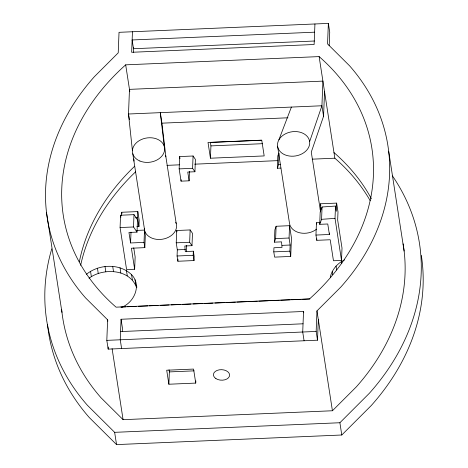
<?xml version="1.0" encoding="UTF-8"?>
<svg xmlns="http://www.w3.org/2000/svg" width="468" height="468" viewBox="0 0 468 468"><rect width="100%" height="100%" fill="white"/><g stroke="black" fill="none" stroke-linecap="round" stroke-linejoin="round"><path stroke-width="0.7" d="M318.322 319.662L317.509 340.195L108.172 349.122L106.815 340.365L107.634 319.825L85.597 297.94A259.676 195.981 -8.8 0 1 94.366 76.699L118.217 52.861L119.03 32.321L328.366 23.4L329.724 32.157L329.191 45.612M108.172 349.122L108.254 346.993M120.083 227.547L120.574 215.227L134.006 214.654L137.504 219.796L137.019 232.116L128.957 232.461L130.584 242.968L144.015 242.395L144.828 247.648L131.397 248.221L134.649 269.24L126.588 269.586L120.083 227.547L133.515 226.974L137.019 232.116M121.575 215.689L121.709 212.267L137.832 211.583L139.189 220.34L138.943 226.5L136.925 226.582M303.744 312.823L303.533 311.477L121.066 319.252L120.253 339.791L121.604 348.549M132.462 31.748L131.648 52.287L314.122 44.507L314.935 23.973M122.277 331.636L122.423 328.01L121.066 319.252M133.351 52.346L133.55 47.356M130.584 242.968L131.017 232.099M133.515 226.974L134.006 214.654M134.649 269.24L135.141 256.92L133.731 247.812M138.943 226.5L137.586 217.743L137.832 211.583M144.015 242.395L144.507 230.075L136.726 230.408M144.828 247.648L145.32 235.328L144.507 230.075M195.829 380.911L195.741 383.087L168.872 384.228L169.363 371.908L169.036 369.808M176.225 242.828L176.717 230.508L190.148 229.934L192.483 233.356L191.991 245.682L184.831 245.987L185.287 251.544L193.348 251.199L194.161 256.452L193.998 260.559L177.881 261.249L177.068 255.99L177.314 249.83L176.225 242.828L189.657 242.254L191.991 245.682M179.156 168.895L179.648 156.575L193.079 156.002L195.413 159.43L194.922 171.75L187.762 172.054L189.119 180.812L181.057 181.157L179.156 168.895L192.594 168.322L194.922 171.75M177.881 261.249L177.963 259.114M181.057 181.157L181.116 179.706M186.305 251.766L186.556 245.296M189.119 180.812L189.487 171.393M189.657 242.254L190.148 229.934M192.594 168.322L193.079 156.002M193.998 260.559L193.185 255.306L193.348 251.199M210.448 158.213L208.008 142.453L261.741 140.16L264.18 155.926L210.448 158.213L210.933 145.893L210.384 142.313M273.786 251.872L273.95 247.765L282.005 247.42L281.549 241.862L274.383 242.167L274.874 229.846L276.12 226.266L289.552 225.693L291.453 237.955L290.716 256.435L274.599 257.125L273.786 251.872L289.903 251.181L290.716 256.435M280.894 168.088L277.313 168.24L277.805 155.92L278.635 153.533M274.383 242.167L275.629 238.586L276.12 226.266M277.313 168.24L278.565 164.66L279.022 153.065M289.903 251.181L290.148 245.021L289.066 238.019L289.552 225.693M303.533 311.477L302.72 332.011L304.077 340.768M320.276 209.951L320.521 203.791L336.638 203.106L337.995 211.864L337.668 220.077L342.009 248.099L341.517 260.424L333.462 260.764L330.203 239.751L316.772 240.324L315.959 235.065L316.45 222.745L319.983 222.592M316.772 240.324L316.83 238.873M320.586 211.975L311.279 152.082L323.563 116.269L324.54 91.629M315.959 235.065L329.39 234.491L327.764 223.985L319.708 224.33L320.194 212.01L322.066 206.991L335.498 206.066L336.316 211.32L336.638 203.106M317.509 340.195L316.157 331.438L316.971 310.904L340.821 287.059A259.676 195.981 -8.8 0 0 349.59 65.818L327.553 43.933L328.366 23.4M319.708 224.33L321.58 219.316L322.066 206.991M329.39 234.491L329.449 233.046M341.517 260.424L335.012 218.386L335.498 206.066M86.481 274.254C99.023 264.034 119.533 263.145 131.572 274.657C141.974 285.252 134.129 302.503 121.692 307.312M330.262 277.202C331.917 269.58 337.51 263.191 344.506 259.933M309.646 141.582A16.21 12.232 -8.8 0 0 284.158 134.544A16.21 12.232 -8.8 0 0 287.007 155.54A16.21 12.232 -8.8 0 0 309.646 141.582L321.931 105.762L322.908 81.116L129.478 89.365L128.501 114.005L132.415 150.614M278.887 139.827L291.4 107.073L321.931 105.762L323.563 116.269M61.665 309.524A259.676 195.981 -8.8 0 0 101.053 397.794L123.09 419.679L332.426 410.758L356.277 386.913A259.676 195.981 -8.8 0 0 403.1 243.846M51.743 248.888A275.915 208.237 -8.8 0 0 87.405 405.282L114.648 432.338L339.891 422.739L369.375 393.26A275.915 208.237 -8.8 0 0 392.506 175.956M47.543 324.657A275.915 208.237 -8.8 0 0 89.3 417.544L116.55 444.6L341.786 435L371.276 405.522A275.915 208.237 -8.8 0 0 421.329 255.393M89.031 278.226C103.112 267.643 129.964 268.878 136.51 287.475M321.58 219.316L335.012 218.386M314.607 32.187L132.14 39.967L133.497 48.725L314.508 41.008M319.118 56.599A243.442 183.725 -8.8 0 1 309.506 298.917L116.07 307.166A243.442 183.725 -8.8 0 1 125.681 64.841L319.118 56.599L334.842 158.202A243.442 183.725 -8.8 0 1 370.182 200.661M291.4 107.073L128.501 114.005L129.367 119.609M164.268 146.361L160.302 112.659L161.922 123.166L287.937 117.79M210.501 142.424L261.501 140.254M210.933 145.893L262.489 143.694M166.959 165.356L179.367 164.83M194.694 164.174L277.91 160.629M312.214 159.167L334.842 158.202M278.565 164.66L280.683 164.572M135.574 217.825L137.586 217.743M275.629 238.586L289.066 238.019M177.314 249.83L185.369 249.491M282.087 245.367L290.148 245.021M177.068 255.99L193.185 255.306M120.843 307.043L125.956 306.827M127.413 306.762L136.17 306.388M138.364 306.294L147.853 305.891M149.31 305.832L158.073 305.458M160.261 305.364L169.018 304.99M171.212 304.896L180.701 304.493M182.157 304.428L190.921 304.054M193.108 303.96L202.597 303.556M204.06 303.498L212.817 303.124M215.005 303.03L224.494 302.626M225.956 302.562L235.445 302.158M236.907 302.094L246.396 301.69M247.853 301.632L257.341 301.222M258.804 301.164L268.293 300.76M269.755 300.696L279.244 300.292M280.701 300.228L290.189 299.824M291.652 299.76L301.14 299.356M302.603 299.298L309.898 298.982M120.574 331.578L303.048 323.797M106.815 340.365L316.157 331.438M169.363 371.908L194.05 370.855M388.668 151.199L404.124 251.053M341.476 261.477L341.78 263.449M336.047 266.017L336.656 269.96M332.221 271.381L332.73 274.663M320.521 203.791L320.832 205.815M316.45 222.745L316.649 224.061M339.891 422.739L341.786 435M316.971 310.904L332.426 410.758M277.565 146.197L289.493 223.265A16.21 12.232 -8.8 0 0 299.918 232.848A16.21 12.232 -8.8 0 0 316.608 229.168M179.648 156.575L179.981 158.74M161.922 123.166L165.894 156.862L176.196 223.423M176.717 230.508L176.939 231.947M195.741 383.087L193.571 369.071L166.707 370.217L168.872 384.228M125.681 64.841L129.8 91.465M132.789 153.791L144.717 230.853A16.21 12.232 -8.8 0 0 164.794 238.698A16.21 12.232 -8.8 0 0 175.746 222.218M136.545 285.363L136.849 287.334M135.012 279.7L135.825 284.954M131.572 274.657L132.386 279.911M121.709 212.267L121.92 213.613M120.574 215.227L120.879 217.199M126.459 270.586L127.273 275.839M120.024 267.76L120.838 273.014M112.706 266.374L113.519 271.627M105.002 266.514L105.815 271.773M107.634 319.825L107.839 321.171M112.098 348.666L123.09 419.679M97.438 268.182L98.251 273.441M90.529 271.264L91.342 276.518M114.648 432.338L116.55 444.6M46.519 212.566L61.975 312.419M133.807 158.968L134.041 161.121M80.642 265.344A243.442 183.725 -8.8 0 1 135.568 171.85M144.559 230.233A16.21 12.232 -8.8 0 1 144.331 228.32M333.971 152.568A243.442 183.725 -8.8 0 1 371.422 198.83M79.344 261.77A243.442 183.725 -8.8 0 1 134.696 166.21M165.438 155.651A16.21 12.232 -8.8 0 1 165.894 156.862M215.9 378.594A8.102 5.259 2.3 0 0 229.384 376.383A8.102 5.259 2.3 0 0 219.281 369.825A8.102 5.259 2.3 0 0 215.9 378.594M139.885 161.021A16.21 12.232 -8.8 0 0 164.642 149.532A16.21 12.232 -8.8 0 0 141.061 139.669A16.21 12.232 -8.8 0 0 139.885 161.021"/></g></svg>
